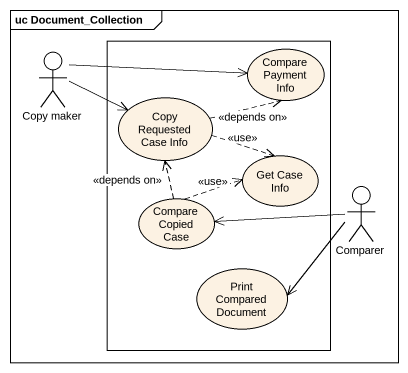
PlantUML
@startuml
mainframe uc Document_Collection
rectangle " " as rectangle1 {
  usecase "Compare Payment Info" as Compare_Payment_Info
  usecase "Copy Requested Case Info" as Copy_Requested_Case_Info
  usecase "Get Case Info" as Get_Case_Info
  usecase "Compare Copied Case" as Compare_Copied_Case
  usecase "Print Compared Document" as Print_Compared_Document
}
actor "Copy maker" as Copy_maker
actor Comparer
Copy_maker -right-> Compare_Payment_Info
Copy_maker -right-> Copy_Requested_Case_Info
Copy_Requested_Case_Info .right.> Compare_Payment_Info : <<depends on>>
Copy_Requested_Case_Info .right.> Get_Case_Info : <<use>>
Compare_Copied_Case .up.> Copy_Requested_Case_Info : <<depends on>>
Compare_Copied_Case .right.> Get_Case_Info : <<use>>
Comparer -left-> Compare_Copied_Case
Comparer --> Print_Compared_Document
@enduml
